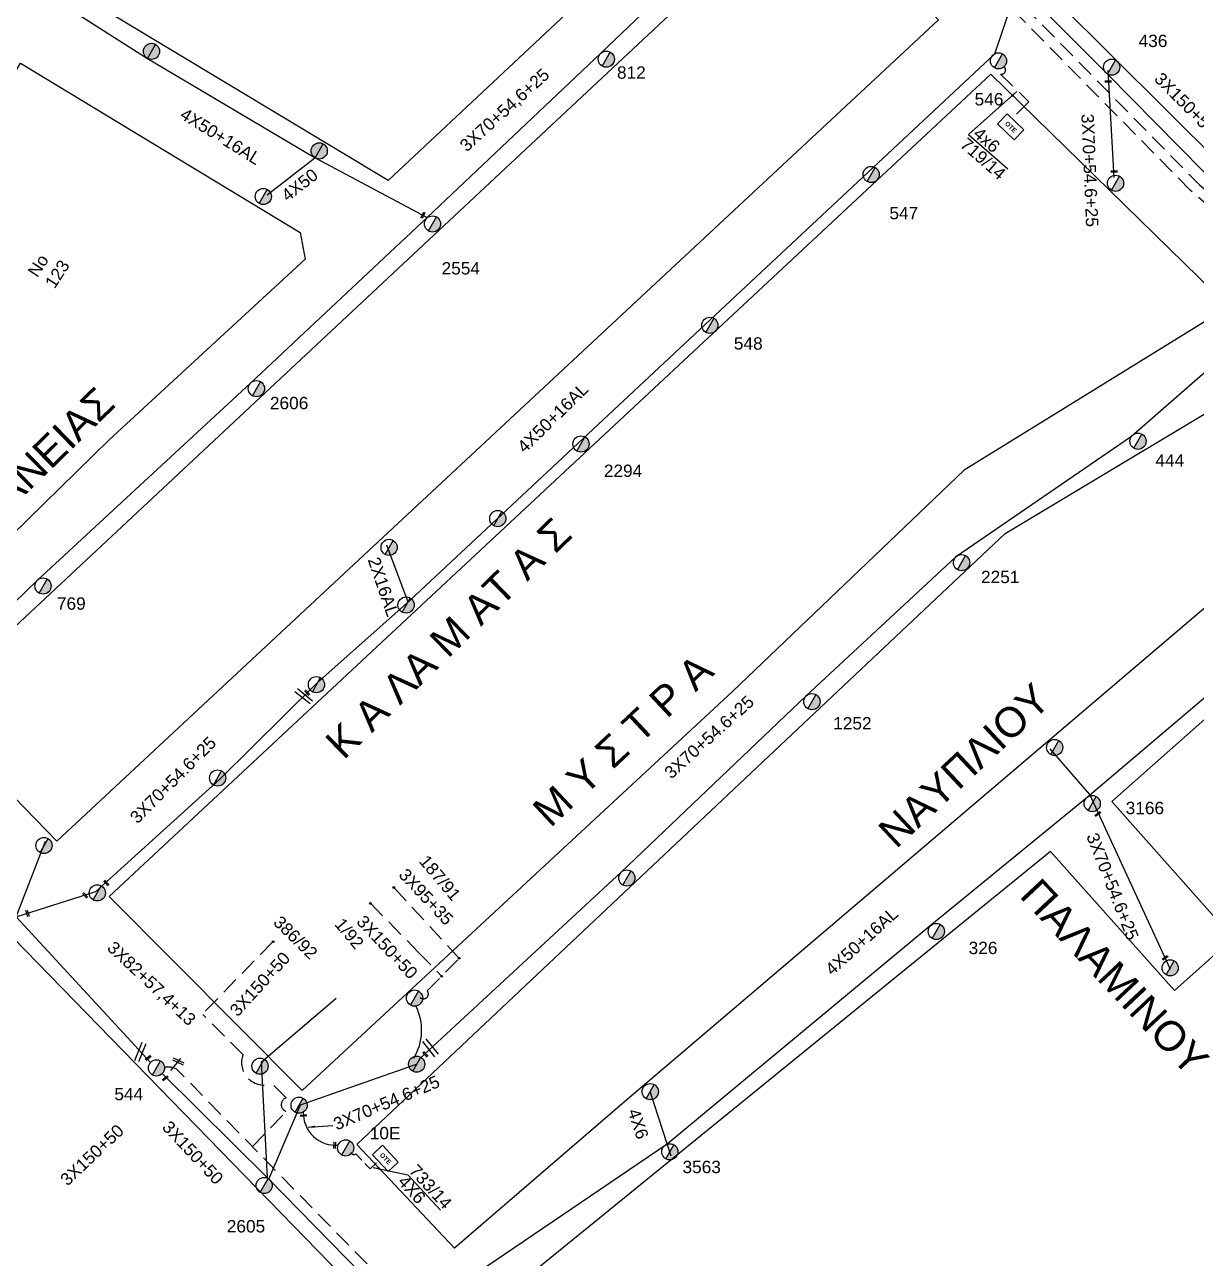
# Model space of a CAD drawing. Header units: millimetres. Extents: x 771 to 3391, y 686 to 1835.
# Drawn here: x 1809.6 to 1980.2, y 1353.2 to 1532.9 of the extents above; entities that cross this region are included whole.
import ezdxf

# ---------------------------------------------------------------- set-up
doc = ezdxf.new("R2010")
doc.units = ezdxf.units.MM
doc.linetypes.add('DASHED', pattern=[19.05, 12.7, -6.35])
for name, color, linetype in [('Pillar OTE', 7, 'Continuous'), ('Άγνωστα', 7, 'Continuous'), ('Γυμνά εναέρια ΧΤ και ΦΟΠ (3Φ)   4x50+16AL', 7, 'Continuous'), ('Επιγραφές - Σχήματα', 7, 'Continuous'), ('Καλωδια Χ.Τ 3x95+35', 7, 'DASHED'), ('Καλώδια ΧΤ   3x150+50CU', 7, 'DASHED'), ('Μηχανική τομή', 7, 'Continuous'), ('Στύλος Ξύλινος', 7, 'Continuous'), ('Στύλος Ξύλινος @ 1', 7, 'Continuous'), ('Στύλος ΦΜ', 7, 'Continuous'), ('Στύλος ΦΜ @ 1', 7, 'Continuous'), ('Συνδέσεις', 7, 'Continuous'), ('Συνεστραμμένα ΧΤ   3x70+54.6+25 AL', 7, 'SYN_LINE'), ('Τομή', 7, 'Continuous'), ('Υπόβαθρο ΔΕΗ', 7, 'Continuous'), ('Υπόγεια καλώδια Παροχών ΧΤ   4x6', 7, 'DASHED')]:
    doc.layers.add(name, color=color, linetype=linetype)
doc.styles.add('arial', font='ARIAL.TTF')
doc.styles.get("Standard").update_dxf_attribs({"font": 'ARIAL.TTF'})
doc.linetypes.add('SYN_LINE', pattern='A,0.5,-0.0001,["/\\/\\/\\/",Standard,S=0.1,R=0,X=0,Y=-0.05],-0.25', length=0.7501)
doc.dimstyles.new('ISO-25', dxfattribs={"dimtxt": 2.5, "dimasz": 2.5, "dimexe": 1.25, "dimexo": 0.625, "dimtad": 1, "dimtxsty": 'Standard', "dimcen": 2.5, "dimadec": 0, "dimazin": 0, "dimtfac": 1, "dimtmove": 0, "dimatfit": 3, "dimfxl": 1, "dimarcsym": 0})

# ---------------------------------------------------------------- blocks, each defined once
blk = doc.blocks.new('ΥΠΑΡΧΩΝ ΤΣΙΜΕΝΤΕΝΙΟΣ ΣΤΥΛΟΣ')
at = {"layer": 'Στύλος ΦΜ'}
blk.add_hatch(color=7, dxfattribs=at).paths.add_polyline_path([(-1.29, -2.28, 0.574793), (2.62, 0, 0.268822), (1.3, 2.27)])
at = {"layer": 'Στύλος ΦΜ', "color": 7}
blk.add_line((-1.29, -2.28), (1.3, 2.27), dxfattribs=at)
blk.add_circle((0, 0), 2.62, dxfattribs=at)
at = {"layer": 'Στύλος ΦΜ', "flags": 4}
for tag, p in [('ΑΡΙΘΜΟΣ', (-4.68, 8.05)), ('ΤΥΠΟΣ', (-4.91, 3.03))]:
    blk.add_attdef(tag, p, '', height=4, dxfattribs=at)
blk = doc.blocks.new('ΜΗΧΑΝΙΚΗ ΤΟΜΗ')
at = {"layer": 'Μηχανική τομή', "ltscale": 40}
for p, q in [((-1.89, 0.78), (1.89, 0.78)), ((1.89, 0), (-1.89, 0))]:
    blk.add_line(p, q, dxfattribs=at)
blk = doc.blocks.new('_ΣΥΝΔΕΣΗ')
at = {"layer": 'Συνδέσεις', "linetype": 'SYN_LINE', "ltscale": 40}
blk.add_hatch(color=256, dxfattribs=at).paths.add_polyline_path([(0.5, -0.01, 1), (-0.5, -0.01, 1)])
at = {"layer": 'Συνδέσεις'}
blk.add_circle((0, -0.01), 0.5, dxfattribs=at)
blk = doc.blocks.new('τομή_')
at = {"layer": 'Επιγραφές - Σχήματα'}
for p, q in [((-1.29, -0.22), (0.13, 0.75)), ((-1.08, -0.46), (0.34, 0.51)), ((-0.66, 0.62), (-0.29, -0.37))]:
    blk.add_line(p, q, dxfattribs=at)
blk = doc.blocks.new('ΥΠΑΡΧΩΝ ΞΥΛΙΝΟΣ ΣΤΥΛΟΣ')
at = {"layer": 'Στύλος Ξύλινος'}
h = blk.add_hatch(color=7, dxfattribs=at)
h.paths.add_polyline_path([(-2.62, 0, 0.270008), (-1.29, -2.28), (1.3, 2.27, 0.576266)])
h.paths.add_polyline_path([(-1.29, -2.28, 0.574793), (2.62, 0, 0.268822), (1.3, 2.27)])
at = {"layer": 'Στύλος Ξύλινος', "color": 7}
blk.add_line((-1.29, -2.28), (1.3, 2.27), dxfattribs=at)
blk.add_circle((0, 0), 2.62, dxfattribs=at)
at = {"layer": 'Στύλος Ξύλινος', "flags": 4}
for tag, p in [('ΑΡΙΘΜΟΣ', (-4.91, 8.6)), ('ΤΥΠΟΣ', (-4.85, 3.39))]:
    blk.add_attdef(tag, p, '', height=4, dxfattribs=at)
blk = doc.blocks.new('ΤΟΜΗ')
at = {"layer": 'Τομή', "ltscale": 40}
for p, q in [((-5.68, 0), (5.68, 0)), ((5.68, -2.33), (-5.68, -2.33))]:
    blk.add_line(p, q, dxfattribs=at)
blk = doc.blocks.new('PILLAR ΟΤΕ')
at = {"layer": 'Pillar OTE', "ltscale": 40}
blk.add_lwpolyline([(-3.31, 2.02), (3.39, 2.02), (3.39, -1.99), (-3.31, -1.99)], close=True, dxfattribs=at)
at = {"layer": 'Pillar OTE', "insert": (-1.81, 0.71), "char_height": 1.3575, "width": 109.961, "attachment_point": 1}
blk.add_mtext('{\\fArial|b1|i0|c161|p34;OTE}', dxfattribs=at)

msp = doc.modelspace()

# ---------------------------------------------------------------- linework, layer by layer
at = {"layer": 'Άγνωστα', "color": 85}
msp.add_lwpolyline([(1844.88771, 1508.15364), (1851.86323, 1513.53082)], dxfattribs=at)
at = {"layer": 'Άγνωστα', "color": 5, "linetype": 'Continuous', "ltscale": 20}
msp.add_lwpolyline([(1756.06447, 1456.24781), (1786.09307, 1426.94159), (1808.34808, 1402.93005), (1827.97811, 1381.68641)], dxfattribs=at)
at = {"layer": 'Άγνωστα', "color": 1}
msp.add_lwpolyline([(1865.41616, 1448.79127), (1862.35235, 1457.10634)], dxfattribs=at)
at = {"layer": 'Άγνωστα', "color": 6}
msp.add_lwpolyline([(1964.73271, 1420.77395), (1958.95194, 1427.42465)], dxfattribs=at)
at = {"layer": 'Άγνωστα', "color": 5}
msp.add_lwpolyline([(1808.34808, 1402.93005), (1812.63939, 1413.95873)], dxfattribs=at)
at = {"layer": 'Άγνωστα', "color": 1, "ltscale": 20}
msp.add_lwpolyline([(1844.95082, 1364.96857), (1844.05464, 1381.78571), (1854.97387, 1391.08426)], dxfattribs=at)
at = {"layer": 'Άγνωστα', "color": 6, "linetype": 'SYN_LINE', "ltscale": 0.1}
msp.add_lwpolyline([(1903.74822, 1368.08417), (1900.69536, 1377.46276)], dxfattribs=at)
at = {"layer": 'Γυμνά εναέρια ΧΤ και ΦΟΠ (3Φ)   4x50+16AL', "color": 85, "linetype": 'Continuous', "ltscale": 0.2}
msp.add_lwpolyline([(1805.38809, 1542.09124), (1827.47564, 1528.00843), (1851.90337, 1513.507), (1868.21107, 1504.82738)], dxfattribs=at)
at = {"layer": 'Γυμνά εναέρια ΧΤ και ΦΟΠ (3Φ)   4x50+16AL', "color": 1}
msp.add_lwpolyline([(1852.14364, 1436.95889), (1865.74889, 1449.0879), (1950.87237, 1528.69667), (1954.46685, 1539.34416)], dxfattribs=at)
at = {"layer": 'Γυμνά εναέρια ΧΤ και ΦΟΠ (3Φ)   4x50+16AL', "color": 6, "linetype": 'Continuous', "ltscale": 0.2}
msp.add_lwpolyline([(2015.55399, 1463.36472), (1986.7784, 1439.37189), (1964.31854, 1420.34554), (1941.71855, 1401.79755), (1903.1813, 1369.82578), (1865.56173, 1344.32603)], dxfattribs=at)
at = {"layer": 'Καλωδια Χ.Τ 3x95+35', "color": 1, "linetype": 'DASHED', "ltscale": 0.2}
msp.add_lwpolyline([(1872.88538, 1396.87676), (1872.88538, 1396.87676), (1872.88538, 1396.87676), (1872.88538, 1396.87676), (1863.3581, 1407.19166)], dxfattribs=at)
at = {"layer": 'Καλώδια ΧΤ   3x150+50CU', "color": 5, "linetype": 'DASHED', "ltscale": 0.2}
msp.add_lwpolyline([(1910.61467, 1580.86748, 0.553018173), (1915.36628, 1573.77452), (1920.5287, 1567.41847), (1927.686, 1560.43032), (1927.686, 1560.43032, 0.296548611), (1929.86666, 1559.44881), (1953.89312, 1536.15503), (1955.10238, 1535.61218), (1955.10238, 1535.61218), (1980.62123, 1509.66195), (1995.61005, 1496.66516, 0.078555726), (1995.70009, 1493.21954), (1998.93561, 1490.04766)], format="xyb", dxfattribs=at)
at = {"layer": 'Καλώδια ΧΤ   3x150+50CU', "color": 30, "linetype": 'DASHED', "ltscale": 0.2}
msp.add_lwpolyline([(2017.90753, 1463.9626), (2022.08988, 1468.24481, -0.248073071), (2021.52386, 1469.13352), (2006.38542, 1482.76914, -0.175573963), (2003.49801, 1483.52478), (1994.88109, 1491.97222, -0.205056351), (1993.99455, 1496.11414), (1979.38107, 1508.78547), (1949.61629, 1539.05339, -0.092493372), (1950.87851, 1545.74118), (1971.16937, 1574.00888), (1989.40498, 1568.68, 0.42678702), (1991.26086, 1567.75189)], format="xyb", dxfattribs=at)
at = {"layer": 'Καλώδια ΧΤ   3x150+50CU', "color": 1, "linetype": 'DASHED', "ltscale": 0.2}
msp.add_lwpolyline([(1859.93805, 1404.91199), (1866.96272, 1397.75901), (1870.31387, 1394.29036)], dxfattribs=at)
at = {"layer": 'Καλώδια ΧΤ   3x150+50CU', "color": 151, "linetype": 'DASHED', "ltscale": 0.2}
msp.add_lwpolyline([(1845.6801, 1399.24212), (1835.48321, 1388.77915)], dxfattribs=at)
at = {"layer": 'Καλώδια ΧΤ   3x150+50CU', "color": 1, "linetype": 'DASHED', "ltscale": 0.2}
msp.add_lwpolyline([(1867.15795, 1391.18886, 0.947787284), (1868.20847, 1392.17277), (1872.88538, 1396.87676)], format="xyb", dxfattribs=at)
at = {"layer": 'Καλώδια ΧΤ   3x150+50CU', "color": 151, "linetype": 'DASHED', "ltscale": 0.2}
for points in [[(1842.7481, 1369.45514), (1847.70553, 1374.57082, -0.733919331), (1847.65182, 1376.55724), (1845.60325, 1378.61477, -0.635642395), (1841.37004, 1382.86654), (1835.53968, 1388.72244)], [(1937.55581, 1270.28306, 0.280308914), (1938.61302, 1273.90198), (1927.73647, 1287.15092, 0.3929797), (1923.75284, 1289.18382), (1869.29891, 1345.31217, 0.255416006), (1864.77794, 1346.90477), (1831.80798, 1380.65376, 0.205927836), (1829.95883, 1380.98095)]]:
    msp.add_lwpolyline(points, format="xyb", dxfattribs=at)
at = {"layer": 'Συνεστραμμένα ΧΤ   3x70+54.6+25 AL', "color": 85, "linetype": 'SYN_LINE', "ltscale": 15}
msp.add_lwpolyline([(1785.87534, 1427.15409), (1811.4352, 1451.97282), (1842.49974, 1480.71584), (1868.21107, 1504.82738), (1893.47159, 1528.74496), (1916.06996, 1550.31906), (1931.09359, 1561.57559)], dxfattribs=at)
at = {"layer": 'Συνεστραμμένα ΧΤ   3x70+54.6+25 AL', "color": 30, "linetype": 'SYN_LINE', "ltscale": 20}
for points in [[(1996.96666, 1497.89975), (1981.26911, 1511.51107), (1967.30376, 1525.7125), (1954.25938, 1538.78771)], [(1968.28247, 1510.64666), (1967.38901, 1526.23644)]]:
    msp.add_lwpolyline(points, dxfattribs=at)
at = {"layer": 'Συνεστραμμένα ΧΤ   3x70+54.6+25 AL', "color": 85, "linetype": 'SYN_LINE', "ltscale": 20}
msp.add_lwpolyline([(1997.2208, 1496.04484), (1970.78081, 1472.92861), (1945.17024, 1455.33421), (1923.46265, 1435.16667), (1896.46315, 1409.43473), (1867.1113, 1382.225)], dxfattribs=at)
at = {"layer": 'Συνεστραμμένα ΧΤ   3x70+54.6+25 AL', "color": 5, "linetype": 'SYN_LINE', "ltscale": 20}
msp.add_lwpolyline([(1808.34808, 1402.93005), (1819.96117, 1406.64228), (1838.0248, 1422.99379), (1852.14364, 1436.95889)], dxfattribs=at)
at = {"layer": 'Συνεστραμμένα ΧΤ   3x70+54.6+25 AL', "color": 6, "linetype": 'SYN_LINE', "ltscale": 20}
msp.add_lwpolyline([(1976.45804, 1395.25409), (1964.73271, 1420.77395)], dxfattribs=at)
at = {"layer": 'Συνεστραμμένα ΧΤ   3x70+54.6+25 AL', "color": 1, "ltscale": 20}
for points in [[(1845.14847, 1364.71606), (1849.77334, 1375.53315), (1866.67626, 1381.46714), (1866.67626, 1381.46714)], [(1933.39982, 1272.22399), (1922.47092, 1285.53669), (1891.67198, 1317.28267), (1865.36915, 1344.02147), (1845.05541, 1364.81519), (1829.61995, 1380.09528)]]:
    msp.add_lwpolyline(points, dxfattribs=at)
msp.add_arc((1859.52327, 1386.4269), 7.87631, 328.7646792, 26.4575804, dxfattribs=at)
at = {"layer": 'Συνεστραμμένα ΧΤ   3x70+54.6+25 AL', "color": 1, "ltscale": 8}
msp.add_arc((1854.84658, 1374.33938), 4.67988, 178.241231, 274.8462607, dxfattribs=at)
at = {"layer": 'Υπόβαθρο ΔΕΗ'}
for points in [[(1815.77777, 1538.41335), (1837.65432, 1575.40872), (1881.81875, 1546.08815), (1886.09783, 1554.09031), (1841.70379, 1583.30307), (1854.94761, 1605.4655), (1895.57408, 1580.93118), (1915.92386, 1560.28976), (1862.51575, 1510.2294), (1815.77777, 1538.41335)], [(1952.09604, 1544.15021), (1972.20026, 1572.15791), (2097.14787, 1535.64525), (2094.5896, 1526.69452), (2031.30916, 1465.35023), (1952.09604, 1544.15021)], [(1814.29139, 1413.96219), (1795.43799, 1433.35964), (1923.51394, 1553.10057), (1942.68432, 1533.6234), (1814.29139, 1413.96219)], [(1769.70602, 1460.0404), (1808.98366, 1527.31006), (1849.70157, 1502.65454), (1850.4504, 1498.75856), (1821.88857, 1472.45621), (1788.55029, 1439.79453), (1769.70602, 1460.0404)], [(1821.87339, 1405.90208), (1950.29522, 1525.70378), (1984.97259, 1491.82534), (1946.43818, 1468.0151), (1912.66934, 1435.77143), (1850.01039, 1377.64182), (1821.87339, 1405.90208)], [(1947.03534, 1516.94075), (1952.75911, 1511.92589)], [(1858.00941, 1369.79406), (1914.55338, 1423.15914), (1952.39857, 1458.78111), (1993.27898, 1483.30626), (2007.15123, 1469.8209), (1896.95229, 1375.96134), (1872.20797, 1354.64919), (1857.95924, 1369.74671)], [(1726.38517, 1376.30408), (1726.47385, 1386.94423), (1761.73545, 1447.27759), (1862.90883, 1343.35003), (1822.79772, 1264.51968), (1726.38517, 1376.30408)], [(1831.58332, 1381.46362), (1830.83456, 1380.56836)], [(1865.37509, 1365.32628), (1870.15514, 1360.18796)]]:
    msp.add_lwpolyline(points, dxfattribs=at)
msp.add_lwpolyline([(1977.0365, 1392.21385), (1958.9722, 1412.44279), (1879.0169, 1347.43466), (1928.64717, 1295.7143), (2055.29282, 1422.10812), (2015.32218, 1461.72274), (1967.94258, 1419.73621), (1985.57852, 1399.84181)], close=True, dxfattribs=at)
at = {"layer": 'Υπόγεια καλώδια Παροχών ΧΤ   4x6', "color": 1, "linetype": 'DASHED', "ltscale": 0.2}
msp.add_lwpolyline([(1952.22627, 1526.79557, -0.806258296), (1951.69283, 1525.73638), (1955.82533, 1521.6991), (1953.41525, 1519.23219)], format="xyb", dxfattribs=at)
at = {"layer": 'Υπόγεια καλώδια Παροχών ΧΤ   4x6', "color": 1, "linetype": 'DASHED', "ltscale": 0.1}
msp.add_lwpolyline([(1857.08142, 1368.60731, 0.482024722), (1857.83694, 1368.4042), (1859.89605, 1366.22244), (1861.055, 1367.31624)], format="xyb", dxfattribs=at)

# ---------------------------------------------------------------- block references
at = {"layer": 'Pillar OTE'}
for p, xscale, yscale, zscale, rotation in [((1953.16131, 1518.04581), 0.4999999999999999, 0.4999999999999999, 0.4999999999999999, 316.3767715067656), ((1862.09799, 1367.74784), 0.5, 0.5, 0.5, 313.3433023163666)]:
    msp.add_blockref('PILLAR ΟΤΕ', p, dxfattribs=dict(at, xscale=xscale, yscale=yscale, zscale=zscale, rotation=rotation))
at = {"layer": 'Επιγραφές - Σχήματα', "rotation": 299.7579530802306}
msp.add_blockref('τομή_', (1832.04835, 1381.39063), dxfattribs=at)
at = {"layer": 'Μηχανική τομή', "xscale": 0.25, "yscale": 0.25, "zscale": 0.25}
for p in [(1967.38901, 1524.54455), (1968.26456, 1511.44698)]:
    msp.add_blockref('ΜΗΧΑΝΙΚΗ ΤΟΜΗ', p, dxfattribs=at)
at = {"layer": 'Μηχανική τομή'}
for p, xscale, yscale, zscale, rotation in [((1867.67142, 1505.11461), 0.249999999999919, 0.249999999999919, 0.249999999999919, 63.32067318713963), ((1850.65833, 1435.5235), 0.2500000000001928, 0.2500000000001928, 0.2500000000001928, 312.6268794242704), ((1965.94511, 1417.84223), 0.2499999999999681, 0.2499999999999681, 0.2499999999999681, 36.11407878704492), ((1821.41739, 1407.81761), 0.2500000000001928, 0.2500000000001928, 0.2500000000001928, 312.6268794242704), ((1818.3221, 1406.00076), 0.2500000000001928, 0.2500000000001928, 0.2500000000001928, 312.6268794242704), ((1809.90117, 1403.40016), 0.2500000000001928, 0.2500000000001928, 0.2500000000001928, 288.9755507446967), ((1975.72767, 1396.88234), 0.2499999999999681, 0.2499999999999681, 0.2499999999999681, 36.11407878704492), ((1827.64627, 1382.31418), 0.2499999999999191, 0.2499999999999191, 0.2499999999999191, 37.95316933182585), ((1867.88564, 1382.858), 0.2500000000001928, 0.2500000000001928, 0.2500000000001928, 312.6268794242704), ((1830.12712, 1379.34274), 0.2499999999999191, 0.2499999999999191, 0.2499999999999191, 37.95316933182585), ((1850.18908, 1373.88226), 0.2500000000001927, 0.2500000000001927, 0.2500000000001927, 6.400098517812163), ((1854.64575, 1369.66381), 0.2500000000001928, 0.2500000000001928, 0.2500000000001928, 265.2537588485417)]:
    msp.add_blockref('ΜΗΧΑΝΙΚΗ ΤΟΜΗ', p, dxfattribs=dict(at, xscale=xscale, yscale=yscale, zscale=zscale, rotation=rotation))
at = {"layer": 'Στύλος Ξύλινος @ 1', "ltscale": 40, "xscale": 0.4499999999998181, "yscale": 0.4499999999998181, "zscale": 0.4499999999998181}
for p in [(1828.05667, 1529.0329), (1852.4844, 1514.53147), (1866.67626, 1381.46714)]:
    msp.add_blockref('ΥΠΑΡΧΩΝ ΞΥΛΙΝΟΣ ΣΤΥΛΟΣ', p, dxfattribs=at)
at = {"layer": 'Στύλος ΦΜ @ 1', "ltscale": 40}
ref = msp.add_blockref('ΥΠΑΡΧΩΝ ΤΣΙΜΕΝΤΕΝΙΟΣ ΣΤΥΛΟΣ', (1967.89003, 1526.73398), dxfattribs=dict(at, xscale=0.4499999999998181, yscale=0.4499999999998181, zscale=0.4499999999998181))
ref.add_attrib('ΤΥΠΟΣ', '436', (1971.82078, 1529.66821), dxfattribs={"layer": 'Στύλος ΦΜ', "height": 1.8, "flags": 4})
ref = msp.add_blockref('ΥΠΑΡΧΩΝ ΤΣΙΜΕΝΤΕΝΙΟΣ ΣΤΥΛΟΣ', (1894.29292, 1527.90083), dxfattribs=dict(at, xscale=0.4499999999998181, yscale=0.4499999999998181, zscale=0.4499999999998181))
ref.add_attrib('ΤΥΠΟΣ', '812', (1895.84941, 1525.05237), dxfattribs={"layer": 'Στύλος ΦΜ', "height": 1.8, "flags": 4})
ref = msp.add_blockref('ΥΠΑΡΧΩΝ ΤΣΙΜΕΝΤΕΝΙΟΣ ΣΤΥΛΟΣ', (1951.41967, 1527.65379), dxfattribs=dict(at, xscale=0.4499999999998181, yscale=0.4499999999998181, zscale=0.4499999999998181))
ref.add_attrib('ΤΥΠΟΣ', '546', (1947.93563, 1521.1662), dxfattribs={"layer": 'Στύλος ΦΜ', "height": 1.8, "flags": 4})
ref = msp.add_blockref('ΥΠΑΡΧΩΝ ΤΣΙΜΕΝΤΕΝΙΟΣ ΣΤΥΛΟΣ', (1932.87203, 1511.1025), dxfattribs=dict(at, xscale=0.4499999999998181, yscale=0.4499999999998181, zscale=0.4499999999998181))
ref.add_attrib('ΤΥΠΟΣ', '547', (1935.52972, 1504.57403), dxfattribs={"layer": 'Στύλος ΦΜ', "height": 1.8, "flags": 4})
at = {"layer": 'Στύλος ΦΜ @ 1', "ltscale": 40, "xscale": 0.4499999999998181, "yscale": 0.4499999999998181, "zscale": 0.4499999999998181}
for p in [(1968.46496, 1509.81702), (1844.33793, 1507.89106), (1878.49015, 1460.96246), (1862.66283, 1456.76288), (1865.13585, 1448.36371), (1852.08158, 1436.76891), (1959.60519, 1427.61284), (1837.68534, 1423.16623), (1812.40491, 1413.32711), (1897.2851, 1408.59121), (1820.16587, 1406.42465), (1976.42172, 1395.4984), (1866.37236, 1391.09634), (1843.86788, 1381.17042), (1900.69536, 1377.46276), (1849.55582, 1375.48863)]:
    msp.add_blockref('ΥΠΑΡΧΩΝ ΤΣΙΜΕΝΤΕΝΙΟΣ ΣΤΥΛΟΣ', p, dxfattribs=at)
at = {"layer": 'Στύλος ΦΜ @ 1', "ltscale": 40}
ref = msp.add_blockref('ΥΠΑΡΧΩΝ ΤΣΙΜΕΝΤΕΝΙΟΣ ΣΤΥΛΟΣ', (1868.98611, 1503.89243), dxfattribs=dict(at, xscale=0.4499999999998181, yscale=0.4499999999998181, zscale=0.4499999999998181))
ref.add_attrib('ΤΥΠΟΣ', '2554', (1870.30498, 1496.52894), dxfattribs={"layer": 'Στύλος ΦΜ', "height": 1.8, "flags": 4})
ref = msp.add_blockref('ΥΠΑΡΧΩΝ ΤΣΙΜΕΝΤΕΝΙΟΣ ΣΤΥΛΟΣ', (1909.37834, 1489.11646), dxfattribs=dict(at, xscale=0.4499999999998181, yscale=0.4499999999998181, zscale=0.4499999999998181))
ref.add_attrib('ΤΥΠΟΣ', '548', (1912.87291, 1485.58377), dxfattribs={"layer": 'Στύλος ΦΜ', "height": 1.8, "flags": 4})
ref = msp.add_blockref('ΥΠΑΡΧΩΝ ΤΣΙΜΕΝΤΕΝΙΟΣ ΣΤΥΛΟΣ', (1843.3379, 1479.88843), dxfattribs=dict(at, xscale=0.4499999999998181, yscale=0.4499999999998181, zscale=0.4499999999998181))
ref.add_attrib('ΤΥΠΟΣ', '2606', (1845.30366, 1476.89536), dxfattribs={"layer": 'Στύλος ΦΜ', "height": 1.8, "flags": 4})
ref = msp.add_blockref('ΥΠΑΡΧΩΝ ΤΣΙΜΕΝΤΕΝΙΟΣ ΣΤΥΛΟΣ', (1890.60795, 1471.83196), dxfattribs=dict(at, xscale=0.4499999999998181, yscale=0.4499999999998181, zscale=0.4499999999998181))
ref.add_attrib('ΤΥΠΟΣ', '2294', (1893.93714, 1467.02508), dxfattribs={"layer": 'Στύλος ΦΜ', "height": 1.8, "flags": 4})
ref = msp.add_blockref('ΥΠΑΡΧΩΝ ΤΣΙΜΕΝΤΕΝΙΟΣ ΣΤΥΛΟΣ', (1971.72929, 1472.23038), dxfattribs=dict(at, xscale=0.4499999999998181, yscale=0.4499999999998181, zscale=0.4499999999998181))
ref.add_attrib('ΤΥΠΟΣ', '444', (1974.26793, 1468.54502), dxfattribs={"layer": 'Στύλος ΦΜ', "height": 1.8, "flags": 4})
ref = msp.add_blockref('ΥΠΑΡΧΩΝ ΤΣΙΜΕΝΤΕΝΙΟΣ ΣΤΥΛΟΣ', (1946.03767, 1454.53753), dxfattribs=dict(at, xscale=0.4499999999998181, yscale=0.4499999999998181, zscale=0.4499999999998181))
ref.add_attrib('ΤΥΠΟΣ', '2251', (1948.86832, 1451.55507), dxfattribs={"layer": 'Στύλος ΦΜ', "height": 1.8, "flags": 4})
ref = msp.add_blockref('ΥΠΑΡΧΩΝ ΤΣΙΜΕΝΤΕΝΙΟΣ ΣΤΥΛΟΣ', (1812.26269, 1451.13473), dxfattribs=dict(at, xscale=0.4499999999998181, yscale=0.4499999999998181, zscale=0.4499999999998181))
ref.add_attrib('ΤΥΠΟΣ', '769', (1814.2796, 1447.68198), dxfattribs={"layer": 'Στύλος ΦΜ', "height": 1.8, "flags": 4})
ref = msp.add_blockref('ΥΠΑΡΧΩΝ ΤΣΙΜΕΝΤΕΝΙΟΣ ΣΤΥΛΟΣ', (1924.24101, 1434.28276), dxfattribs=dict(at, xscale=0.4499999999998181, yscale=0.4499999999998181, zscale=0.4499999999998181))
ref.add_attrib('ΤΥΠΟΣ', '1252', (1927.33663, 1430.23196), dxfattribs={"layer": 'Στύλος ΦΜ', "height": 1.8, "flags": 4})
ref = msp.add_blockref('ΥΠΑΡΧΩΝ ΤΣΙΜΕΝΤΕΝΙΟΣ ΣΤΥΛΟΣ', (1965.06655, 1419.4358), dxfattribs=dict(at, xscale=0.4499999999998181, yscale=0.4499999999998181, zscale=0.4499999999998181))
ref.add_attrib('ΤΥΠΟΣ', '3166', (1969.93826, 1417.89276), dxfattribs={"layer": 'Στύλος ΦΜ', "height": 1.8, "flags": 4})
ref = msp.add_blockref('ΥΠΑΡΧΩΝ ΤΣΙΜΕΝΤΕΝΙΟΣ ΣΤΥΛΟΣ', (1942.35389, 1400.80584), dxfattribs=dict(at, xscale=0.4499999999998181, yscale=0.4499999999998181, zscale=0.4499999999998181))
ref.add_attrib('ΤΥΠΟΣ', '326', (1947.06542, 1397.50598), dxfattribs={"layer": 'Στύλος ΦΜ', "height": 1.8, "flags": 4})
ref = msp.add_blockref('ΥΠΑΡΧΩΝ ΤΣΙΜΕΝΤΕΝΙΟΣ ΣΤΥΛΟΣ', (1828.78247, 1380.92338), dxfattribs=dict(at, xscale=0.4499999999998181, yscale=0.4499999999998181, zscale=0.4499999999998181))
ref.add_attrib('ΤΥΠΟΣ', '544', (1822.64926, 1376.21381), dxfattribs={"layer": 'Στύλος ΦΜ', "height": 1.8, "flags": 4})
ref = msp.add_blockref('ΥΠΑΡΧΩΝ ΤΣΙΜΕΝΤΕΝΙΟΣ ΣΤΥΛΟΣ', (1856.34607, 1369.26627), dxfattribs=dict(at, xscale=0.4499999999998181, yscale=0.4499999999998181, zscale=0.4499999999998181))
ref.add_attrib('ΑΡΙΘΜΟΣ', '10Ε', (1859.84543, 1370.52301), dxfattribs={"layer": 'Στύλος ΦΜ', "height": 1.8, "flags": 4})
ref = msp.add_blockref('ΥΠΑΡΧΩΝ ΤΣΙΜΕΝΤΕΝΙΟΣ ΣΤΥΛΟΣ', (1903.54585, 1368.70585), dxfattribs=dict(at, xscale=0.4499999999998181, yscale=0.4499999999998181, zscale=0.4499999999998181))
ref.add_attrib('ΤΥΠΟΣ', '3563', (1905.39112, 1365.59368), dxfattribs={"layer": 'Στύλος ΦΜ', "height": 1.8, "flags": 4})
ref = msp.add_blockref('ΥΠΑΡΧΩΝ ΤΣΙΜΕΝΤΕΝΙΟΣ ΣΤΥΛΟΣ', (1844.46985, 1363.7933), dxfattribs=dict(at, xscale=0.4499999999998181, yscale=0.4499999999998181, zscale=0.4499999999998181))
ref.add_attrib('ΤΥΠΟΣ', '2605', (1839.02249, 1356.94991), dxfattribs={"layer": 'Στύλος ΦΜ', "height": 1.8, "flags": 4})
at = {"layer": 'Συνδέσεις', "xscale": 0.25, "yscale": 0.25, "zscale": 0.25}
for p in [(1863.33709, 1407.20921), (1859.92449, 1404.89378), (1845.78509, 1399.31408), (1872.86844, 1396.90974), (1870.32215, 1394.2722)]:
    msp.add_blockref('_ΣΥΝΔΕΣΗ', p, dxfattribs=at)
at = {"layer": 'Τομή'}
for p, xscale, yscale, zscale, rotation in [((1850.40669, 1435.29969), 0.25, 0.25, 0.25, 321.3560241357273), ((1826.70498, 1383.12515), 0.2499999999998873, 0.2499999999998873, 0.2499999999998873, 248.1909067709115), ((1868.9116, 1384.02636), 0.2499999999999669, 0.2499999999999669, 0.2499999999999669, 308.1680509152084)]:
    msp.add_blockref('ΤΟΜΗ', p, dxfattribs=dict(at, xscale=xscale, yscale=yscale, zscale=zscale, rotation=rotation))

# ---------------------------------------------------------------- texts
at = {"ltscale": 40, "char_height": 4, "width": 67.4273804, "attachment_point": 1, "style": 'arial'}
for s, insert, rotation in [('{\\H1.083x;ΑΝΔΑΝΕΙΑΣ}', (1795.38549, 1456.50266), 44.3034171), ('{\\H1.083x;K A ΛA M ΑT A Σ}', (1853.02369, 1428.76656), 44.3034171), ('{\\H1.083x;M Y Σ T P A}', (1883.18737, 1418.96385), 43.1680862), ('{\\H1.083x;NAYΠΛIOY}', (1933.5311, 1415.89199), 43.1680862), ('{\\H1.083x;ΠAΛAMINOY}', (1957.4897, 1408.88509), 313.1680862)]:
    msp.add_mtext(s, dxfattribs=dict(at, insert=insert, rotation=rotation))
at = {"layer": 'Άγνωστα', "color": 7, "char_height": 1.8, "attachment_point": 1}
for s, insert, rotation in [('3X70+54,6+25', (1872.75662, 1515.63245), 42.2541313), ('3X150+50CU', (1975.25126, 1526.15529), 314.6575577), ('4X50+16AL', (1833.00079, 1520.91939), 328.1057025), ('3X70+54.6+25', (1965.28415, 1519.97265), 272.4023198), ('4x6', (1948.77684, 1518.15178), 318.7743084), ('719/14', (1946.87901, 1516.60454), 318.7743084), ('4X50', (1846.76466, 1508.47462), 38.0877126), ('2X16AL', (1861.23094, 1455.55558), 288.8279378), ('3X70+54.6+25', (1902.56061, 1424.26306), 42.2541313), ('3X70+54.6+25', (1824.73714, 1417.66639), 45.2236171), ('3X70+54.6+25', (1965.85387, 1415.36707), 291.4766372), ('187/91', (1868.30997, 1412.13682), 309.9434888), ('3X95+35', (1865.25052, 1410.17703), 313.1821544), ('386/92', (1846.92914, 1403.26221), 315.571371), ('1/92', (1855.99392, 1402.96717), 309.9434888), ('3X150+50', (1859.09967, 1403.35242), 313.1821544), ('3X82+57,4+13', (1822.69227, 1399.55165), 316.7407372), ('3X150+50', (1839.28407, 1389.49821), 47.5458639), ('3X70+54.6+25', (1854.33269, 1373.45604), 23.0236296), ('3X150+50', (1814.58719, 1364.92821), 43.4561847), ('3X150+50', (1830.79226, 1373.40918), 313.1821544)]:
    msp.add_mtext_dynamic_manual_height_columns(s, width=1.8, gutter_width=12.5, heights=[0.04535], dxfattribs=dict(at, insert=insert, rotation=rotation))
at = {"layer": 'Άγνωστα', "color": 7}
note = msp.add_mtext_dynamic_manual_height_columns('No ', width=1.8, gutter_width=1.61839, heights=[0.04535, 0], dxfattribs=dict(at, insert=(1808.05516, 1494.09955), char_height=1.8, attachment_point=1, rotation=57.0601437))
for column, words in zip(note.columns.linked_columns, ['123']):
    column.text = words
at = {"layer": 'Γυμνά εναέρια ΧΤ και ΦΟΠ (3Φ)   4x50+16AL', "color": 7, "char_height": 1.8, "attachment_point": 1}
for insert, rotation in [((1881.1477, 1471.67302), 44.3950732), ((1925.98282, 1395.60872), 42.2541313)]:
    msp.add_mtext_dynamic_manual_height_columns('4X50+16AL', width=1.8, gutter_width=12.5, heights=[0.04535], dxfattribs=dict(at, insert=insert, rotation=rotation))
at = {"layer": 'Υπόγεια καλώδια Παροχών ΧΤ   4x6', "color": 7, "char_height": 1.8, "attachment_point": 1}
for s, insert, rotation in [('4X6', (1899.09472, 1375.18266), 288.4709337), ('733/14', (1866.77987, 1367.05599), 312.4522382), ('4X6', (1865.13026, 1365.46331), 312.4522382)]:
    msp.add_mtext_dynamic_manual_height_columns(s, width=1.8, gutter_width=12.5, heights=[0.04535], dxfattribs=dict(at, insert=insert, rotation=rotation))

# ---------------------------------------------------------------- leaders
at = {"layer": 'Επιγραφές - Σχήματα', "ltscale": 40}
for points in [[(1954.09063, 1523.19092), (1947.03534, 1516.94075)], [(1850.86123, 1372.29713), (1854.46882, 1372.54054)], [(1860.35024, 1366.42981), (1865.37509, 1365.32628)]]:
    msp.add_leader(points, dimstyle='ISO-25', override={"dimasz": 1, "dimtad": 0}, dxfattribs=at)

doc.saveas('drawing.dxf')
